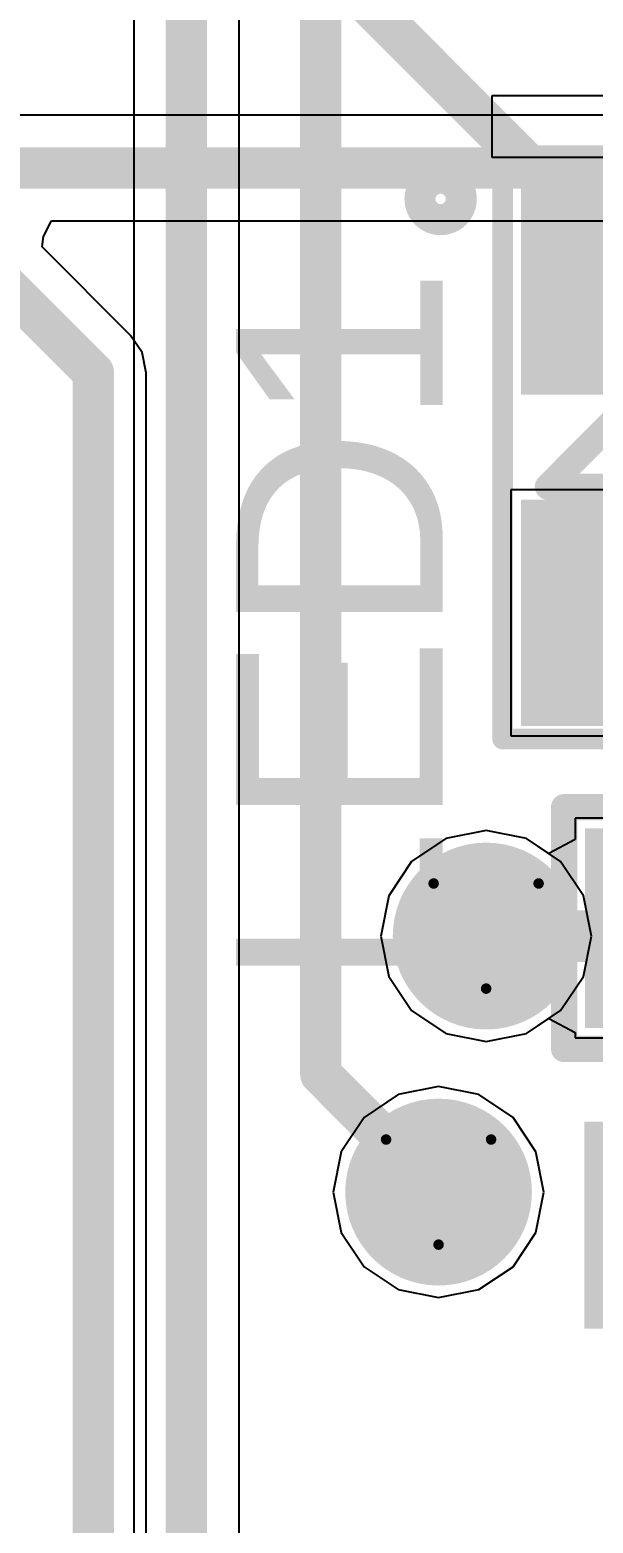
# Model space of a CAD drawing. Header units: inches. Extents: x -3 to 423, y -3 to 110.
# Drawn here: x 38.42 to 41.15, y 32.98 to 40.2 of the extents above; entities that cross this region are included whole.
import ezdxf

# ---------------------------------------------------------------- set-up
doc = ezdxf.new("R2010")
doc.units = ezdxf.units.IN
for name, color, linetype in [('Bottom Layer', 5, 'Continuous'), ('Bottom Solder', 6, 'Continuous'), ('Drill Drawing', 1, 'Continuous'), ('Mechanical 16', 56, 'Continuous'), ('Mid Layer', 16, 'Continuous'), ('Mid Layer 2', 76, 'Continuous'), ('Top Layer', 1, 'Continuous'), ('Top Overlay', 2, 'Continuous'), ('Top Paste', 8, 'Continuous'), ('Top Solder', 216, 'Continuous'), ('Via Holes', 16, 'Continuous')]:
    doc.layers.add(name, color=color, linetype=linetype)
doc.styles.add('Arial', font='', dxfattribs={"height": 0.2})
doc.styles.get('Arial').set_extended_font_data('Arial')

# ---------------------------------------------------------------- blocks, each defined once
blk = doc.blocks.new('LED_1608_52')
at = {"layer": 'Top Layer'}
for points in [[(-1.245108, 0.409956), (-0.355092, 0.409956), (-0.355092, -0.409956), (-1.245108, -0.409956)], [(0.355092, 0.409956), (1.245108, 0.409956), (1.245108, -0.409956), (0.355092, -0.409956)]]:
    blk.add_hatch(color=1, dxfattribs=at).paths.add_polyline_path(points)
at = {"layer": 'Top Paste'}
for points in [[(-1.245108, 0.409956), (-0.355092, 0.409956), (-0.355092, -0.409956), (-1.245108, -0.409956)], [(0.355092, 0.409956), (1.245108, 0.409956), (1.245108, -0.409956), (0.355092, -0.409956)]]:
    blk.add_hatch(color=8, dxfattribs=at).paths.add_polyline_path(points)
at = {"layer": 'Top Solder'}
for points in [[(-1.346708, 0.511556), (-0.253492, 0.511556), (-0.253492, -0.511556), (-1.346708, -0.511556)], [(0.253492, 0.511556), (1.346708, 0.511556), (1.346708, -0.511556), (0.253492, -0.511556)]]:
    blk.add_hatch(color=216, dxfattribs=at).paths.add_polyline_path(points)
at = {"layer": 'Mechanical 16'}
for p, q in [((1.400048, -0.649986), (1.400048, 0.649986)), ((1.400048, 0.649986), (1.700022, 0.649986)), ((1.700022, 0.649986), (1.700022, -0.649986)), ((1.700022, -0.649986), (1.400048, -0.649986))]:
    blk.add_line(p, q, dxfattribs=at)
for points in [[(-1.409954, 0.5999479999999999, 0.100076, 0.100076, 0), (1.409954, 0.5999479999999999, 0.100076, 0.100076, 0)], [(-1.409954, 0.5999479999999999, 0.100076, 0.100076, 0), (-1.409954, -0.5999479999999999, 0.100076, 0.100076, 0)], [(1.409954, 0.5999479999999999, 0.100076, 0.100076, 0), (1.409954, -0.5999479999999999, 0.100076, 0.100076, 0)], [(-0.1905, 0.3809999999999999, 0.127, 0.127, 0), (0.1905, 0, 0.127, 0.127, 0)], [(-0.1905, 0.3809999999999999, 0.127, 0.127, 0), (-0.1905, -0.3809999999999999, 0.127, 0.127, 0)], [(0.1905, 0, 0.127, 0.127, 0), (-0.1905, -0.3809999999999999, 0.127, 0.127, 0)], [(-1.409954, -0.5999479999999999, 0.100076, 0.100076, 0), (1.409954, -0.5999479999999999, 0.100076, 0.100076, 0)]]:
    blk.add_lwpolyline(points, format="xyseb", dxfattribs=at)
for points in [[(-1.434973, 0.5999479999999999, 0.050038, 0.050038, 1), (-1.384935, 0.5999479999999999, 0.050038, 0.050038, 1)], [(-1.434973, 0.5999479999999999, 0.050038, 0.050038, 1), (-1.384935, 0.5999479999999999, 0.050038, 0.050038, 1)], [(1.384935, 0.5999479999999999, 0.050038, 0.050038, 1), (1.434973, 0.5999479999999999, 0.050038, 0.050038, 1)], [(1.384935, 0.5999479999999999, 0.050038, 0.050038, 1), (1.434973, 0.5999479999999999, 0.050038, 0.050038, 1)], [(-0.22225, 0.3809999999999999, 0.0635, 0.0635, 1), (-0.15875, 0.3809999999999999, 0.0635, 0.0635, 1)], [(-0.22225, 0.3809999999999999, 0.0635, 0.0635, 1), (-0.15875, 0.3809999999999999, 0.0635, 0.0635, 1)], [(0.15875, 0, 0.0635, 0.0635, 1), (0.22225, 0, 0.0635, 0.0635, 1)], [(0.15875, 0, 0.0635, 0.0635, 1), (0.22225, 0, 0.0635, 0.0635, 1)], [(-0.22225, -0.3809999999999999, 0.0635, 0.0635, 1), (-0.15875, -0.3809999999999999, 0.0635, 0.0635, 1)], [(-0.22225, -0.3809999999999999, 0.0635, 0.0635, 1), (-0.15875, -0.3809999999999999, 0.0635, 0.0635, 1)], [(-1.434973, -0.5999479999999999, 0.050038, 0.050038, 1), (-1.384935, -0.5999479999999999, 0.050038, 0.050038, 1)], [(-1.434973, -0.5999479999999999, 0.050038, 0.050038, 1), (-1.384935, -0.5999479999999999, 0.050038, 0.050038, 1)], [(1.384935, -0.5999479999999999, 0.050038, 0.050038, 1), (1.434973, -0.5999479999999999, 0.050038, 0.050038, 1)], [(1.384935, -0.5999479999999999, 0.050038, 0.050038, 1), (1.434973, -0.5999479999999999, 0.050038, 0.050038, 1)]]:
    blk.add_lwpolyline(points, format="xyseb", close=True, dxfattribs=at)
at = {"layer": 'Top Overlay'}
for points in [[(1.29999994, 0.90000074, 0.1499997, 0.1499997, 1), (1.10000034, 0.90000074, 0.1499997, 0.1499997, 1)], [(1.06249978, 0.90000074, 0.07499858, 0.07499858, 1), (1.1375009, 0.90000074, 0.07499858, 0.07499858, 1)], [(1.26249938, 0.90000074, 0.07499858, 0.07499858, 1), (1.3375005, 0.90000074, 0.07499858, 0.07499858, 1)]]:
    blk.add_lwpolyline(points, format="xyseb", close=True, dxfattribs=at)
blk = doc.blocks.new('R_1608_103')
at = {"layer": 'Top Layer'}
for points in [[(-0.3809999999999999, 0.3809999999999999), (0.3809999999999999, 0.3809999999999999), (0.3809999999999999, -0.3809999999999999), (-0.3809999999999999, -0.3809999999999999)], [(1.016, 0.3809999999999999), (1.778, 0.3809999999999999), (1.778, -0.3809999999999999), (1.016, -0.3809999999999999)]]:
    blk.add_hatch(color=1, dxfattribs=at).paths.add_polyline_path(points)
at = {"layer": 'Top Paste'}
for points in [[(-0.3809999999999999, 0.3809999999999999), (0.3809999999999999, 0.3809999999999999), (0.3809999999999999, -0.3809999999999999), (-0.3809999999999999, -0.3809999999999999)], [(1.016, 0.3809999999999999), (1.778, 0.3809999999999999), (1.778, -0.3809999999999999), (1.016, -0.3809999999999999)]]:
    blk.add_hatch(color=8, dxfattribs=at).paths.add_polyline_path(points)
at = {"layer": 'Top Solder'}
for points in [[(-0.4826, 0.4826), (0.4826, 0.4826), (0.4826, -0.4826), (-0.4826, -0.4826)], [(0.9143999999999999, 0.4826), (1.8796, 0.4826), (1.8796, -0.4826), (0.9143999999999999, -0.4826)]]:
    blk.add_hatch(color=216, dxfattribs=at).paths.add_polyline_path(points)
at = {"layer": 'Top Overlay'}
for points in [[(-0.5841999999999999, 0.5841999999999999, 0.127, 0.127, 0), (-0.5841999999999999, -0.5841999999999999, 0.127, 0.127, 0)], [(1.9812, 0.5841999999999999, 0.127, 0.127, 0), (-0.5841999999999999, 0.5841999999999999, 0.127, 0.127, 0)], [(1.9812, 0.5841999999999999, 0.127, 0.127, 0), (1.9812, -0.5841999999999999, 0.127, 0.127, 0)], [(1.9812, -0.5841999999999999, 0.127, 0.127, 0), (-0.5841999999999999, -0.5841999999999999, 0.127, 0.127, 0)]]:
    blk.add_lwpolyline(points, format="xyseb", dxfattribs=at)
for points in [[(-0.61595, 0.5841999999999999, 0.0635, 0.0635, 1), (-0.5524499999999999, 0.5841999999999999, 0.0635, 0.0635, 1)], [(-0.61595, 0.5841999999999999, 0.0635, 0.0635, 1), (-0.5524499999999999, 0.5841999999999999, 0.0635, 0.0635, 1)], [(1.94945, 0.5841999999999999, 0.0635, 0.0635, 1), (2.01295, 0.5841999999999999, 0.0635, 0.0635, 1)], [(1.94945, 0.5841999999999999, 0.0635, 0.0635, 1), (2.01295, 0.5841999999999999, 0.0635, 0.0635, 1)], [(-0.61595, -0.5841999999999999, 0.0635, 0.0635, 1), (-0.5524499999999999, -0.5841999999999999, 0.0635, 0.0635, 1)], [(-0.61595, -0.5841999999999999, 0.0635, 0.0635, 1), (-0.5524499999999999, -0.5841999999999999, 0.0635, 0.0635, 1)], [(1.94945, -0.5841999999999999, 0.0635, 0.0635, 1), (2.01295, -0.5841999999999999, 0.0635, 0.0635, 1)], [(1.94945, -0.5841999999999999, 0.0635, 0.0635, 1), (2.01295, -0.5841999999999999, 0.0635, 0.0635, 1)]]:
    blk.add_lwpolyline(points, format="xyseb", close=True, dxfattribs=at)

msp = doc.modelspace()

# ---------------------------------------------------------------- hatches: boundary and pattern name
at = {"layer": 'Bottom Layer'}
h = msp.add_hatch(color=5, dxfattribs=at)
edge = h.paths.add_edge_path()
edge.add_arc((40.63000002, 35.81746709999999), 0.3499993, 0, 360)
h = msp.add_hatch(color=5, dxfattribs=at)
edge = h.paths.add_edge_path()
edge.add_arc((40.40000048, 34.57999942), 0.3499993, 0, 360)
at = {"layer": 'Bottom Solder'}
h = msp.add_hatch(color=6, dxfattribs=at)
edge = h.paths.add_edge_path()
edge.add_arc((40.63000002, 35.81746709999999), 0.4515993, 0, 360)
h = msp.add_hatch(color=6, dxfattribs=at)
edge = h.paths.add_edge_path()
edge.add_arc((40.40000048, 34.57999942), 0.4515993, 0, 360)
at = {"layer": 'Mid Layer'}
h = msp.add_hatch(color=16, dxfattribs=at)
edge = h.paths.add_edge_path()
edge.add_arc((40.63000002, 35.81746709999999), 0.3499993, 0, 360)
h = msp.add_hatch(color=16, dxfattribs=at)
edge = h.paths.add_edge_path()
edge.add_arc((40.40000048, 34.57999942), 0.3499993, 0, 360)
at = {"layer": 'Mid Layer 2'}
h = msp.add_hatch(color=76, dxfattribs=at)
edge = h.paths.add_edge_path()
edge.add_arc((40.63000002, 35.81746709999999), 0.3499993, 0, 360)
h = msp.add_hatch(color=76, dxfattribs=at)
edge = h.paths.add_edge_path()
edge.add_arc((40.40000048, 34.57999942), 0.3499993, 0, 360)
at = {"layer": 'Top Layer'}
h = msp.add_hatch(color=1, dxfattribs=at)
edge = h.paths.add_edge_path()
edge.add_arc((40.63000002, 35.81746709999999), 0.3499993, 0, 360)
h = msp.add_hatch(color=1, dxfattribs=at)
edge = h.paths.add_edge_path()
edge.add_arc((40.40000048, 34.57999942), 0.3499993, 0, 360)
at = {"layer": 'Top Solder'}
h = msp.add_hatch(color=216, dxfattribs=at)
edge = h.paths.add_edge_path()
edge.add_arc((40.63000002, 35.81746709999999), 0.4515993, 0, 360)
h = msp.add_hatch(color=216, dxfattribs=at)
edge = h.paths.add_edge_path()
edge.add_arc((40.40000048, 34.57999942), 0.4515993, 0, 360)
at = {"layer": 'Via Holes'}
h = msp.add_hatch(color=7, dxfattribs=at)
edge = h.paths.add_edge_path()
edge.add_arc((40.63000002, 35.81746709999999), 0.2499995, 0, 360)
h = msp.add_hatch(color=7, dxfattribs=at)
edge = h.paths.add_edge_path()
edge.add_arc((40.40000048, 34.57999942), 0.2499995, 0, 360)

# ---------------------------------------------------------------- linework, layer by layer
at = {"layer": 'Bottom Layer'}
for p, q in [((43.20441701999999, 39.7848963), (34.5750261, 39.7848963)), ((38.48920928, 39.198677), (38.52692828, 39.27510306)), ((38.52692828, 39.27510306), (43.3099972, 39.27510306)), ((38.48237414, 39.14810306), (38.48920928, 39.198677)), ((38.91023714, 38.7202426), (38.48237414, 39.14810306)), ((38.9654923, 38.63754528), (38.91023714, 38.7202426)), ((38.98489536, 38.54000165999999), (38.9654923, 38.63754528)), ((38.98489536, 28.6555815), (38.98489536, 38.54000165999999)), ((40.63000002, 36.32726287999999), (40.43491023999999, 36.28845676)), ((40.82508979999999, 36.28845676), (40.63000002, 36.32726287999999)), ((40.43491023999999, 36.28845676), (40.26952068, 36.17794644)), ((40.99047936, 36.17794644), (40.82508979999999, 36.28845676)), ((40.26952068, 36.17794644), (40.15901036, 36.01255688)), ((41.10098968, 36.01255688), (40.99047936, 36.17794644)), ((40.15901036, 36.01255688), (40.12020424, 35.81746709999999)), ((41.1397958, 35.81746709999999), (41.10098968, 36.01255688)), ((40.12020424, 35.81746709999999), (40.15901036, 35.62237732)), ((41.10098968, 35.62237732), (41.1397958, 35.81746709999999)), ((40.15901036, 35.62237732), (40.26952068, 35.45698776)), ((40.99047936, 35.45698776), (41.10098968, 35.62237732)), ((40.26952068, 35.45698776), (40.43491023999999, 35.34647744)), ((40.82508979999999, 35.34647744), (40.99047936, 35.45698776)), ((40.43491023999999, 35.34647744), (40.63000002, 35.30767132)), ((40.63000002, 35.30767132), (40.82508979999999, 35.34647744))]:
    msp.add_line(p, q, dxfattribs=at)
for points in [[(34.5750261, 39.52999968, 0.1999996, 0.1999996, 0), (43.3099972, 39.52999968, 0.1999996, 0.1999996, 0)], [(38.28999962, 38.98000078, 0.1999996, 0.1999996, 0), (38.72999874, 38.54000165999999, 0.1999996, 0.1999996, 0)], [(38.72999874, 28.55000132, 0.1999996, 0.1999996, 0), (38.72999874, 38.54000165999999, 0.1999996, 0.1999996, 0)]]:
    msp.add_lwpolyline(points, format="xyseb", dxfattribs=at)
msp.add_lwpolyline([(38.67999884, 38.54000165999999, 0.0999998, 0.0999998, 1), (38.77999864, 38.54000165999999, 0.0999998, 0.0999998, 1)], format="xyseb", close=True, dxfattribs=at)
msp.add_lwpolyline([(38.67999884, 38.54000165999999, 0.0999998, 0.0999998, 1), (38.77999864, 38.54000165999999, 0.0999998, 0.0999998, 1)], format="xyseb", close=True, dxfattribs=at)
at = {"layer": 'Drill Drawing'}
for points in [[(40.37600002, 36.07146709999999, 0.0508, 0.0508, 0), (40.88400002, 36.07146709999999, 0.0508, 0.0508, 0)], [(40.37600002, 36.07146709999999, 0.0508, 0.0508, 0), (40.63000002, 35.5634671, 0.0508, 0.0508, 0)], [(40.63000002, 35.5634671, 0.0508, 0.0508, 0), (40.88400002, 36.07146709999999, 0.0508, 0.0508, 0)], [(40.14600048, 34.83399942, 0.0508, 0.0508, 0), (40.65400047999999, 34.83399942, 0.0508, 0.0508, 0)], [(40.14600048, 34.83399942, 0.0508, 0.0508, 0), (40.40000048, 34.32599942, 0.0508, 0.0508, 0)], [(40.40000048, 34.32599942, 0.0508, 0.0508, 0), (40.65400047999999, 34.83399942, 0.0508, 0.0508, 0)]]:
    msp.add_lwpolyline(points, format="xyseb", dxfattribs=at)
for points in [[(40.36330002, 36.07146709999999, 0.0254, 0.0254, 1), (40.38870001999999, 36.07146709999999, 0.0254, 0.0254, 1)], [(40.36330002, 36.07146709999999, 0.0254, 0.0254, 1), (40.38870001999999, 36.07146709999999, 0.0254, 0.0254, 1)], [(40.87130002, 36.07146709999999, 0.0254, 0.0254, 1), (40.89670002, 36.07146709999999, 0.0254, 0.0254, 1)], [(40.87130002, 36.07146709999999, 0.0254, 0.0254, 1), (40.89670002, 36.07146709999999, 0.0254, 0.0254, 1)], [(40.61730002, 35.5634671, 0.0254, 0.0254, 1), (40.64270002, 35.5634671, 0.0254, 0.0254, 1)], [(40.61730002, 35.5634671, 0.0254, 0.0254, 1), (40.64270002, 35.5634671, 0.0254, 0.0254, 1)], [(40.13330048, 34.83399942, 0.0254, 0.0254, 1), (40.15870048, 34.83399942, 0.0254, 0.0254, 1)], [(40.13330048, 34.83399942, 0.0254, 0.0254, 1), (40.15870048, 34.83399942, 0.0254, 0.0254, 1)], [(40.64130048, 34.83399942, 0.0254, 0.0254, 1), (40.66670048, 34.83399942, 0.0254, 0.0254, 1)], [(40.64130048, 34.83399942, 0.0254, 0.0254, 1), (40.66670048, 34.83399942, 0.0254, 0.0254, 1)], [(40.38730048, 34.32599942, 0.0254, 0.0254, 1), (40.41270048, 34.32599942, 0.0254, 0.0254, 1)], [(40.38730048, 34.32599942, 0.0254, 0.0254, 1), (40.41270048, 34.32599942, 0.0254, 0.0254, 1)]]:
    msp.add_lwpolyline(points, format="xyseb", close=True, dxfattribs=at)
at = {"layer": 'Mid Layer'}
for p, q in [((40.63000002, 36.32726287999999), (40.43491023999999, 36.28845676)), ((40.82508979999999, 36.28845676), (40.63000002, 36.32726287999999)), ((40.43491023999999, 36.28845676), (40.26952068, 36.17794644)), ((40.99047936, 36.17794644), (40.82508979999999, 36.28845676)), ((40.26952068, 36.17794644), (40.15901036, 36.01255688)), ((41.10098968, 36.01255688), (40.99047936, 36.17794644)), ((40.15901036, 36.01255688), (40.12020424, 35.81746709999999)), ((41.1397958, 35.81746709999999), (41.10098968, 36.01255688)), ((40.12020424, 35.81746709999999), (40.15901036, 35.62237732)), ((41.10098968, 35.62237732), (41.1397958, 35.81746709999999)), ((40.15901036, 35.62237732), (40.26952068, 35.45698776)), ((40.99047936, 35.45698776), (41.10098968, 35.62237732)), ((40.26952068, 35.45698776), (40.43491023999999, 35.34647744)), ((40.82508979999999, 35.34647744), (40.99047936, 35.45698776)), ((40.43491023999999, 35.34647744), (40.63000002, 35.30767132)), ((40.63000002, 35.30767132), (40.82508979999999, 35.34647744))]:
    msp.add_line(p, q, dxfattribs=at)
at = {"layer": 'Mid Layer 2'}
for p, q in [((40.40000048, 35.0897952), (40.2049107, 35.05098908)), ((40.59509026, 35.05098908), (40.40000048, 35.0897952)), ((40.2049107, 35.05098908), (40.03952114, 34.94047876)), ((40.76047982, 34.94047876), (40.59509026, 35.05098908)), ((40.03952114, 34.94047876), (39.92901081999999, 34.7750892)), ((40.87099014, 34.7750892), (40.76047982, 34.94047876)), ((39.92901081999999, 34.7750892), (39.8902047, 34.57999942)), ((40.90979625999999, 34.57999942), (40.87099014, 34.7750892)), ((39.8902047, 34.57999942), (39.92901081999999, 34.38490964)), ((40.87099014, 34.38490964), (40.90979625999999, 34.57999942)), ((39.92901081999999, 34.38490964), (40.03952114, 34.21952008)), ((40.76047982, 34.21952008), (40.87099014, 34.38490964)), ((40.03952114, 34.21952008), (40.2049107, 34.10900976)), ((40.59509026, 34.10900976), (40.76047982, 34.21952008)), ((40.2049107, 34.10900976), (40.40000048, 34.07020364)), ((40.40000048, 34.07020364), (40.59509026, 34.10900976))]:
    msp.add_line(p, q, dxfattribs=at)
at = {"layer": 'Top Layer'}
for p, q in [((38.92510376, 42.26897312), (38.92510376, 31.48300028)), ((39.43489699999999, 31.58858046), (39.43489699999999, 42.26897312)), ((41.5445321, 37.97490754), (40.7500455, 37.97490754)), ((40.7500455, 37.97490754), (40.7500455, 36.78489214)), ((40.7500455, 36.78489214), (41.8699569, 36.78489214)), ((41.76198912, 36.38700114), (41.06046652, 36.38700114)), ((41.06046652, 36.38700114), (41.06046652, 36.2839254)), ((40.63000002, 36.32726287999999), (40.43491023999999, 36.28845676)), ((40.82508979999999, 36.28845676), (40.63000002, 36.32726287999999)), ((40.43491023999999, 36.28845676), (40.26952068, 36.17794644)), ((40.93346652, 36.21604136), (40.82508979999999, 36.28845676)), ((41.06046652, 36.2839254), (40.93346652, 36.21604136)), ((40.26952068, 36.17794644), (40.15901036, 36.01255688)), ((40.15901036, 36.01255688), (40.12020424, 35.81746709999999)), ((40.12020424, 35.81746709999999), (40.15901036, 35.62237732)), ((40.15901036, 35.62237732), (40.26952068, 35.45698776)), ((40.26952068, 35.45698776), (40.43491023999999, 35.34647744)), ((40.82508979999999, 35.34647744), (40.93346652, 35.41889284)), ((40.93346652, 35.41889284), (41.06046652, 35.3510088)), ((40.43491023999999, 35.34647744), (40.63000002, 35.30767132)), ((40.63000002, 35.30767132), (40.82508979999999, 35.34647744)), ((41.06046652, 35.3510088), (41.06046652, 35.32500174)), ((41.06046652, 35.32500174), (41.37510394, 35.32500174))]:
    msp.add_line(p, q, dxfattribs=at)
for points in [[(39.18000038, 31.48300028, 0.1999996, 0.1999996, 0), (39.18000038, 42.70000096, 0.1999996, 0.1999996, 0)], [(39.8299813, 35.15001606, 0.1999996, 0.1999996, 0), (39.8299813, 40.5500205, 0.1999996, 0.1999996, 0)], [(39.8299813, 40.5500205, 0.1999996, 0.1999996, 0), (41.3100012, 39.0700006, 0.1999996, 0.1999996, 0)], [(40.63000002, 35.81746709999999, 0.2499995, 0.2499995, 0), (41.55293188, 35.81746709999999, 0.2499995, 0.2499995, 0)], [(39.8299813, 35.15001606, 0.1999996, 0.1999996, 0), (40.39999794, 34.57999942, 0.1999996, 0.1999996, 0)], [(40.39999794, 34.57999942, 0.1999996, 0.1999996, 0), (40.40000048, 34.57999942, 0.1999996, 0.1999996, 0)]]:
    msp.add_lwpolyline(points, format="xyseb", dxfattribs=at)
for points in [[(40.56750078, 35.81746709999999, 0.12499848, 0.12499848, 1), (40.69249926, 35.81746709999999, 0.12499848, 0.12499848, 1)], [(39.7799814, 35.15001606, 0.0999998, 0.0999998, 1), (39.8799812, 35.15001606, 0.0999998, 0.0999998, 1)], [(39.7799814, 35.15001606, 0.0999998, 0.0999998, 1), (39.8799812, 35.15001606, 0.0999998, 0.0999998, 1)], [(40.34999804, 34.57999942, 0.0999998, 0.0999998, 1), (40.44999783999999, 34.57999942, 0.0999998, 0.0999998, 1)], [(40.34999804, 34.57999942, 0.0999998, 0.0999998, 1), (40.44999783999999, 34.57999942, 0.0999998, 0.0999998, 1)], [(40.35000057999999, 34.57999942, 0.0999998, 0.0999998, 1), (40.45000038, 34.57999942, 0.0999998, 0.0999998, 1)]]:
    msp.add_lwpolyline(points, format="xyseb", close=True, dxfattribs=at)

# ---------------------------------------------------------------- block references
for name, p, rotation in [('LED_1608_52', (41.3100012, 38.17999984), 90), ('R_1608_103', (42.98846622, 35.85600144), 180)]:
    msp.add_blockref(name, p, dxfattribs=dict(rotation=rotation))

# ---------------------------------------------------------------- texts
at = {"layer": 'Top Overlay', "style": 'Arial'}
msp.add_text('LED1', height=1.00000054, rotation=90, dxfattribs=at).set_placement((40.42000044, 35.56))
msp.add_text('R1', height=1.00000054, dxfattribs=at).set_placement((40.98999929999999, 33.92000074))

doc.saveas('drawing.dxf')
